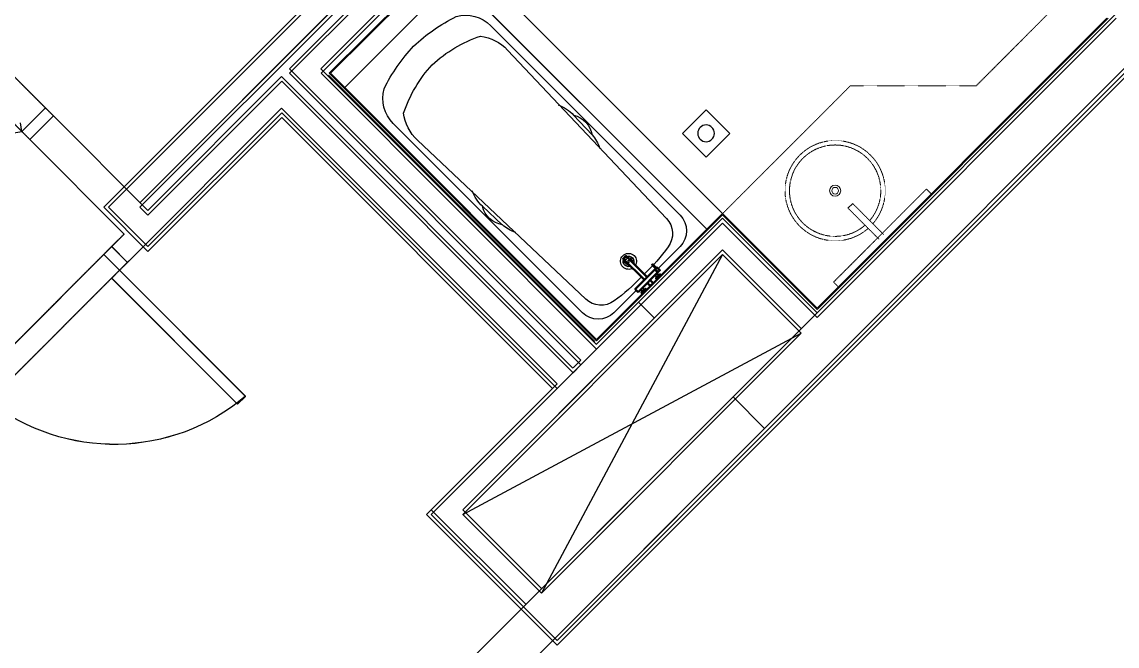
# Model space of a CAD drawing. Header units: millimetres. Extents: x 186805 to 449048, y 2167 to 51540.
# Drawn here: x 255569 to 260487, y 29460 to 32261 of the extents above; entities that cross this region are included whole.
import ezdxf

# ---------------------------------------------------------------- set-up
doc = ezdxf.new("R2010")
doc.units = ezdxf.units.MM
for name, pattern in [('BD$0$HIDDEN', [0.375, 0.25, -0.125]), ('HIDDEN', [0.375, 0.25, -0.125]), ('HIDDEN2', [0.1875, 0.125, -0.0625])]:
    doc.linetypes.add(name, pattern=pattern)
doc.layers.get('0').update_dxf_attribs({"linetype": 'CONTINUOUS'})
for name, color, linetype, lineweight in [('0-60x60-C', 3, 'CONTINUOUS', 13), ('0-AKL-P1 TILES', 8, 'CONTINUOUS', 13), ('0-akl-plasterline', 9, 'CONTINUOUS', 13), ('3117.NEW ID XR$0$BD$0$a-sanit', 30, 'CONTINUOUS', 5), ('3117.NEW ID XR$0$BD$0$NAK_FIXTURES', 4, 'CONTINUOUS', 18), ('BD$0$0-tiles', 9, 'CONTINUOUS', 5), ('BD$0$a-sanit', 30, 'CONTINUOUS', 5), ('BD$0$NAK_FIXTURES', 8, 'CONTINUOUS', 18), ('LINE 1 P1', 1, 'CONTINUOUS', 13), ('NAK_dim', 8, 'CONTINUOUS', 50)]:
    doc.layers.add(name, color=color, linetype=linetype, lineweight=lineweight)
for name, color, linetype in [('3117.NEW ID XR$0$A-HATCH', 8, 'CONTINUOUS'), ('A-ABOVE DOOR', 1, 'HIDDEN2'), ('a-door', 4, 'CONTINUOUS'), ('a-wall', 140, 'CONTINUOUS'), ('FIRST FLR DRAINAGExref-(NID-R2)$0$TYPCAL FLR DRAINAGE_xref(NID-R1)$0$M-FLOOR DRAIN', 7, 'CONTINUOUS'), ('SANETARY', 1, 'CONTINUOUS')]:
    doc.layers.add(name, color=color, linetype=linetype)

# ---------------------------------------------------------------- blocks, each defined once
blk = doc.blocks.new('A$C7C4A1575')
at = {"layer": 'A-ABOVE DOOR', "color": 8}
for p, q in [((24885.4, 21008.4), (25550.1, 20343.7)), ((25479.4, 20273), (24814.7, 20937.7)), ((25529.5, 20222.9), (24815.3, 20937)), ((24115.3, 18808.7), (25105.2, 19798.6)), ((25211.3, 19692.5), (24221.3, 18702.6))]:
    blk.add_line(p, q, dxfattribs=at)
at = {"layer": 'a-door', "color": 8, "lineweight": -3}
for p, q in [((24576, 19841.5), (25069.9, 19763.2)), ((25105.2, 19798.6), (25069.9, 19763.2)), ((25211.3, 19692.5), (25105.2, 19798.6)), ((25069.9, 19763.2), (25063.6, 19723.7)), ((25069.9, 19763.2), (25175.9, 19657.2)), ((25175.9, 19657.2), (25211.3, 19692.5))]:
    blk.add_line(p, q, dxfattribs=at)
at = {"layer": 'a-door', "color": 8}
blk.add_lwpolyline([(25508.3, 20385.5), (26074, 20951.2), (26038.6, 20986.5), (25472.9, 20420.9)], close=True, dxfattribs=at)
blk.add_lwpolyline([(25543.6, 20350.1), (25508.3, 20385.5), (25437.6, 20314.8), (25472.9, 20279.4)], dxfattribs=at)
blk.add_arc((25484.7, 20254.2), 912.7, 49.784, 128.1072, dxfattribs=at)
at = {"layer": 'a-wall', "color": 8}
for p, q in [((26042.2, 23457.9), (31115.6, 18384.4)), ((30832.8, 18384.4), (25900.7, 23316.5)), ((26908.4, 21460.3), (27332.6, 21884.6)), ((27049.8, 21460.3), (27403.3, 21813.9)), ((26908.4, 21460.3), (27474, 20894.6)), ((28216.5, 20293.6), (27049.8, 21460.3)), ((27473.4, 20895.2), (26236, 19657.8)), ((27544.1, 20824.5), (26236, 19516.4)), ((27544.8, 20823.9), (27580.1, 20788.5)), ((27579.5, 20789.2), (26271.3, 19481)), ((27650.2, 20718.5), (26412.8, 19481)), ((28216.5, 20152.2), (27650.8, 20717.8)), ((28216.5, 20293.6), (28570.1, 20647.1)), ((28216.5, 20152.2), (28640.8, 20576.4)), ((25543.6, 20350.1), (25472.9, 20279.4)), ((26236, 19657.8), (25543.6, 20350.1)), ((25529.5, 20222.9), (25472.9, 20279.4)), ((25529.5, 20222.9), (25105.2, 19798.6)), ((25211.3, 19692.5), (25635.6, 20116.8)), ((26236, 19516.4), (25635.6, 20116.8)), ((25600.2, 20081.4), (26766.3, 18915.3)), ((25529.5, 20010.7), (26624.9, 18915.3)), ((25105.2, 19798.6), (25211.3, 19692.5)), ((26837, 18915.3), (26271.3, 19481)), ((27495.3, 18398.5), (26412.8, 19481))]:
    blk.add_line(p, q, dxfattribs=at)
blk = doc.blocks.new('A$C32DD6ECA')
at = {"layer": '0-60x60-C', "color": 16, "xscale": 0.04183124983683228, "yscale": 0.04183124983683228, "zscale": 0.04183124983683228, "rotation": 180}
blk.add_blockref('A$C7C4A1575', (4397.08, 2202.64), dxfattribs=at)
blk = doc.blocks.new('A$C01635C6B')
at = {"layer": 'LINE 1 P1'}
for p, q in [((1973.1, 3819.6), (1973.1, 5219.8)), ((2123.2, 5219.8), (2123.2, 3819.6)), ((1973.1, 3819.6), (1973.1, 3219.5)), ((2123.2, 3819.6), (1973.1, 3819.6)), ((2123.2, 3219.5), (2123.2, 3819.6)), ((1973.1, 3369.5), (423.8, 3369.5)), ((1973.1, 3269.5), (323.8, 3269.5)), ((273.8, 3219.5), (1073.9, 3219.5)), ((1073.9, 1369.2), (1073.9, 3219.5)), ((1123.9, 1369.2), (1123.9, 3219.5)), ((1123.9, 3219.5), (1973.1, 3219.5)), ((2123.2, 3219.5), (2203.2, 3219.5)), ((2123.2, 3219.5), (3133.3, 3219.5)), ((2194, 3219.5), (3134.2, 3219.5)), ((2203.2, 3119.5), (2203.2, 3219.5)), ((173.8, 3119.5), (973.9, 3119.5)), ((973.9, 1369.2), (973.9, 3119.5)), ((1223.9, 1369.2), (1223.9, 3119.5)), ((1223.9, 3119.5), (2203.2, 3119.5)), ((3134.2, 3119.5), (2194, 3119.5)), ((706.3, 1369.2), (973, 1369.2)), ((706.3, 1369.2), (706.3, 1269.2)), ((1123, 1369.2), (1073, 1369.2)), ((2023.1, 1369.2), (1223, 1369.2)), ((2023.1, 1369.2), (2023.1, 769.1)), ((702.5, 1269.2), (1923.1, 1269.2)), ((1923.1, 1269.2), (1923.1, 769.1)), ((706.3, 769.1), (4048.4, 769.1)), ((706.3, 769.1), (706.3, 569.1)), ((4048.4, 569.1), (706.3, 569.1))]:
    blk.add_line(p, q, dxfattribs=at)
at = {"layer": 'LINE 1 P1', "lineweight": -3}
for p, q in [((1973.1, 3869.6), (1973.1, 3819.6)), ((2123.2, 3869.6), (1973.1, 3869.6)), ((2123.2, 3819.6), (2123.2, 3869.6)), ((1973.1, 3819.6), (2123.2, 3819.6))]:
    blk.add_line(p, q, dxfattribs=at)
at = {"layer": 'LINE 1 P1'}
blk.add_lwpolyline([(2203.2, 3119.5), (2253.2, 3119.5), (2253.2, 3219.5), (2203.2, 3219.5)], dxfattribs=at)
blk.add_lwpolyline([(2253.2, 3119.5), (2253.2, 2319.3), (2303.2, 2319.3), (2303.2, 3119.5)], close=True, dxfattribs=at)
blk.add_arc((2177.1, 3229), 912.8, 274.784, 353.1072, dxfattribs=at)
blk = doc.blocks.new('BATH MIXER')
at = {"layer": 'NAK_dim'}
blk.add_hatch(color=1, dxfattribs=at).paths.add_polyline_path([(109.6, -18.2), (108, -18.2), (108, -35.6), (109.6, -35.6)])
at = {"layer": 'NAK_dim', "color": 1}
for p, q in [((108, -18.2), (108, -35.6)), ((109.6, -18.2), (109.6, -35.6))]:
    blk.add_line(p, q, dxfattribs=at)
for points in [[(-7.8, -18.2), (120.2, -18.2), (120.2, -35.6), (-7.8, -35.6)], [(0, -0.7), (23.5, -0.7), (23.5, -6.9), (0, -6.9)], [(6.4, -6.9), (17.1, -6.9), (17.1, -18.2), (6.4, -18.2)], [(108.6, -0.7), (85.1, -0.7), (85.1, -6.9), (108.6, -6.9)], [(102.2, -6.9), (91.5, -6.9), (91.5, -18.2), (102.2, -18.2)], [(113.6, -35.6), (116.5, -35.6), (116.5, -57.3), (113.6, -57.3)]]:
    blk.add_lwpolyline(points, close=True, dxfattribs=at)
for points in [[(46.1, -18.2), (46.1, -0.7), (62.5, -0.7), (62.5, -18.2)], [(62.5, -35.6), (62.5, -160.3), (46.1, -160.3), (46.1, -35.6)]]:
    blk.add_lwpolyline(points, dxfattribs=at)
blk = doc.blocks.new('A$C5C977968')
at = {"layer": '0-akl-plasterline'}
for p, q in [((8657.8, 0), (5005.6, 3652.2)), ((9527.6, 3132.5), (10694.3, 1965.8)), ((9895.3, 2368.8), (8679, 1152.6)), ((10496.3, 1767.8), (9895.3, 2368.8)), ((10694.3, 1965.8), (10496.3, 1767.8)), ((8679, 1152.6), (9244.7, 586.9)), ((9244.7, 586.9), (8657.8, 0))]:
    blk.add_line(p, q, dxfattribs=at)
at = {"layer": '3117.NEW ID XR$0$A-HATCH'}
blk.add_line((8481.1, 1329.4), (8657.8, 1152.6), dxfattribs=at)
at = {"layer": '3117.NEW ID XR$0$BD$0$a-sanit'}
for p, q in [((7915.4, 1937.5), (9110.4, 3132.5)), ((7986.1, 1866.8), (9181.1, 3061.8))]:
    blk.add_line(p, q, dxfattribs=at)
at = {"layer": '3117.NEW ID XR$0$BD$0$a-sanit', "linetype": 'BD$0$HIDDEN'}
for p, q in [((6328.6, 2958.5), (6776.4, 2510.7)), ((6776.4, 2510.7), (7342.1, 2510.7)), ((7342.1, 2510.7), (7915.4, 1937.5))]:
    blk.add_line(p, q, dxfattribs=at)
at = {"layer": '3117.NEW ID XR$0$BD$0$NAK_FIXTURES'}
blk.add_line((7331, 1982.4), (7352.2, 1961.2), dxfattribs=at)
for radius in [25, 15]:
    blk.add_circle((7409.9, 2040.1), radius, dxfattribs=at)
at = {"layer": 'a-wall'}
for p, q in [((8657.8, 21.2), (5016.2, 3662.8)), ((9718.5, 2566.8), (8657.8, 3627.5)), ((9718.5, 2566.8), (8657.8, 3627.5)), ((9859.9, 2566.8), (9294.2, 3132.5)), ((10531.7, 1965.8), (9364.9, 3132.5)), ((10531.7, 1965.8), (9364.9, 3132.5)), ((10673.1, 1965.8), (9506.4, 3132.5)), ((6147.6, 2814.3), (7491.1, 1470.8)), ((6147.6, 2814.3), (7491.1, 1470.8)), ((9718.5, 2566.8), (8481.1, 1329.4)), ((9718.5, 2566.8), (8481.1, 1329.4)), ((9718.5, 2566.8), (8481.1, 1329.4)), ((9718.5, 2566.8), (8481.1, 1329.4)), ((9859.9, 2566.8), (8551.8, 1258.7)), ((9895.3, 2531.4), (8587.1, 1223.3)), ((10496.3, 1930.4), (9895.3, 2531.4)), ((9895.3, 2390), (8657.8, 1152.6)), ((9895.3, 2390), (8657.8, 1152.6)), ((10496.3, 1789), (9895.3, 2390)), ((10496.3, 1789), (9895.3, 2390)), ((10496.3, 1789), (10673.1, 1965.8)), ((10531.7, 1965.8), (10496.3, 1930.4)), ((10531.7, 1965.8), (10496.3, 1930.4)), ((7915.4, 1895), (7491.1, 1470.8)), ((7915.4, 1895), (7491.1, 1470.8)), ((7915.4, 1895), (8481.1, 1329.4)), ((7915.4, 1753.6), (7561.8, 1400.1)), ((7915.4, 1753.6), (8728.5, 233.3)), ((7915.4, 1753.6), (9082.1, 586.9)), ((9082.1, 586.9), (7561.8, 1400.1)), ((7561.8, 1400.1), (8728.5, 233.3)), ((8551.8, 1258.7), (8587.1, 1223.3)), ((8657.8, 1152.6), (9223.5, 586.9)), ((9223.5, 586.9), (8657.8, 21.2)), ((9082.1, 586.9), (8728.5, 233.3))]:
    blk.add_line(p, q, dxfattribs=at)
at = {"layer": 'BD$0$0-tiles'}
for p, q in [((8592.7, 3650.2), (9676.1, 2566.8)), ((8595.5, 3653), (9681.7, 2566.8)), ((7491.1, 1507.6), (6184.4, 2814.3)), ((7491.1, 1507.6), (6184.4, 2814.3)), ((7491.1, 1513.2), (6190, 2814.3)), ((7491.1, 1513.2), (6190, 2814.3)), ((9676.1, 2566.8), (8481.1, 1371.8)), ((9681.7, 2566.8), (8481.1, 1366.1)), ((9684.6, 2558.3), (8489.5, 1363.3)), ((7915.4, 1937.5), (7491.1, 1513.2)), ((7915.4, 1937.5), (7491.1, 1513.2)), ((7915.4, 1931.8), (7491.1, 1507.6)), ((7915.4, 1931.8), (7491.1, 1507.6)), ((8481.1, 1371.8), (7915.4, 1937.5)), ((8481.1, 1366.1), (7915.4, 1931.8))]:
    blk.add_line(p, q, dxfattribs=at)
at = {"layer": 'BD$0$a-sanit', "linetype": 'BD$0$HIDDEN'}
blk.add_line((6776.4, 2510.7), (7342.1, 2510.7), dxfattribs=at)
at = {"layer": 'BD$0$NAK_FIXTURES', "linetype": 'HIDDEN'}
for p, q in [((6978.5, 2025.9), (6999.7, 2047.1)), ((7395.7, 1608.7), (6978.5, 2025.9)), ((6999.7, 2047.1), (7416.9, 1629.9)), ((7192.1, 1843.5), (7331, 1982.4)), ((7213.3, 1822.3), (7352.2, 1961.2)), ((7416.9, 1629.9), (7395.7, 1608.7))]:
    blk.add_line(p, q, dxfattribs=at)
for radius, start, end in [(225, 228.8226, 221.1774), (205, 229.1961, 220.8039)]:
    blk.add_arc((7409.9, 2040.1), radius, start, end, dxfattribs=at)
at = {"layer": 'FIRST FLR DRAINAGExref-(NID-R2)$0$TYPCAL FLR DRAINAGE_xref(NID-R1)$0$M-FLOOR DRAIN'}
for p, q in [((7882.7, 2296.5), (7988.8, 2402.5)), ((7882.7, 2296.5), (7988.8, 2402.5)), ((7988.8, 2402.5), (8094.8, 2296.5)), ((7988.8, 2402.5), (8094.8, 2296.5)), ((7988.8, 2190.4), (7882.7, 2296.5)), ((7988.8, 2190.4), (7882.7, 2296.5)), ((8094.8, 2296.5), (7988.8, 2190.4)), ((8094.8, 2296.5), (7988.8, 2190.4))]:
    blk.add_line(p, q, dxfattribs=at)
blk.add_circle((7989.6, 2297.4), 37.5, dxfattribs=at)
blk.add_circle((7989.6, 2297.4), 37.5, dxfattribs=at)
at = {"layer": 'SANETARY'}
for p, q in [((8956.3, 2780.4), (8106.6, 1930.4)), ((8881.2, 2671.3), (8167.9, 1915.8)), ((8501.5, 2290.2), (8584.2, 2379.2)), ((9394.7, 2342), (8544.7, 1492.3)), ((9285.6, 2266.9), (8530.1, 1553.6)), ((8904.5, 1887.2), (8993.5, 1969.9)), ((8106.6, 1789), (8204.8, 1690.8)), ((8403.3, 1492.3), (8305.1, 1590.5))]:
    blk.add_line(p, q, dxfattribs=at)
for points in [[(9364.9, 2750.6), (9117.5, 2998.1), (7986.1, 1866.8), (8233.6, 1619.3)], [(9364.9, 2750.6), (9612.4, 2503.2), (8481.1, 1371.8), (8233.6, 1619.3)]]:
    blk.add_lwpolyline(points, dxfattribs=at)
for centre in [(8320.2, 1723), (8325.3, 1735.3), (8337.7, 1740.4), (8337.7, 1723), (8350, 1735.3), (8355.1, 1723), (8337.7, 1705.5), (8350, 1710.6)]:
    blk.add_circle(centre, 4.28, dxfattribs=at)
for centre, radius, start, end in [((9069.1, 2667.7), 159.4, 74.4154, 135), ((8757.1, 2107.6), 797, 46.7912, 63.5672), ((9027.2, 2535.7), 199.3, 97.0165, 137.0978), ((8809.2, 2159.7), 605.6, 47.3577, 71.3533), ((8721.9, 2142.8), 797, 26.4328, 43.2088), ((8774, 2194.9), 605.6, 18.6467, 42.6423), ((9282, 2454.8), 159.4, 315, 15.5846), ((8717.8, 2255), 182.4, 110.7836, 137.0978), ((8610.3, 2272), 110.3, 103.6704, 170.5252), ((9150, 2412.9), 199.3, 312.9022, 352.9835), ((8611.2, 2188.2), 149.7, 137.0978, 163.8191), ((8869.3, 2103.5), 182.4, 312.9022, 339.2164), ((8886.3, 1996), 110.3, 279.4748, 346.3296), ((8177.3, 1859.7), 100, 135.0096, 225), ((8240.3, 1846.9), 100, 136.4389, 216.1804), ((8802.5, 1996.9), 149.7, 286.1809, 312.9022), ((8869.7, 2307.2), 879.7, 216.1804, 226.8255), ((8337.7, 1723), 36, 246.1128, 203.8872), ((8337.7, 1723), 24, 253.8369, 196.1631), ((8921.5, 2255.4), 879.7, 223.1745, 233.8196), ((8461.2, 1626), 100, 233.8196, 313.5611), ((8474, 1563.1), 100, 225, 314.9904)]:
    blk.add_arc(centre, radius, start, end, dxfattribs=at)
at = {"layer": 'SANETARY', "xscale": 1.080000000013662, "yscale": 1.080000000013662, "zscale": 1.080000000013662, "rotation": 134.999999999727}
blk.add_blockref('BATH MIXER', (8274.7, 1577.1), dxfattribs=at)

msp = doc.modelspace()

# ---------------------------------------------------------------- block references
at = {"linetype": 'ByBlock', "xscale": -0.999860634786382, "yscale": 0.999860634786382, "zscale": 0.999860634786382, "rotation": 44.9999999999602}
msp.add_blockref('A$C01635C6B', (259805.6, 30534.3), dxfattribs=at)
at = {"layer": '0-60x60-C', "color": 16, "xscale": -23.90557308239969, "yscale": 23.90557308239969, "zscale": 23.90557308239969}
msp.add_blockref('A$C32DD6ECA', (335613.6, -1123), dxfattribs=at)
at = {"layer": '0-AKL-P1 TILES', "color": 1, "xscale": -1}
msp.add_blockref('A$C5C977968', (266630.7, 29463.8), dxfattribs=at)

doc.saveas('drawing.dxf')
